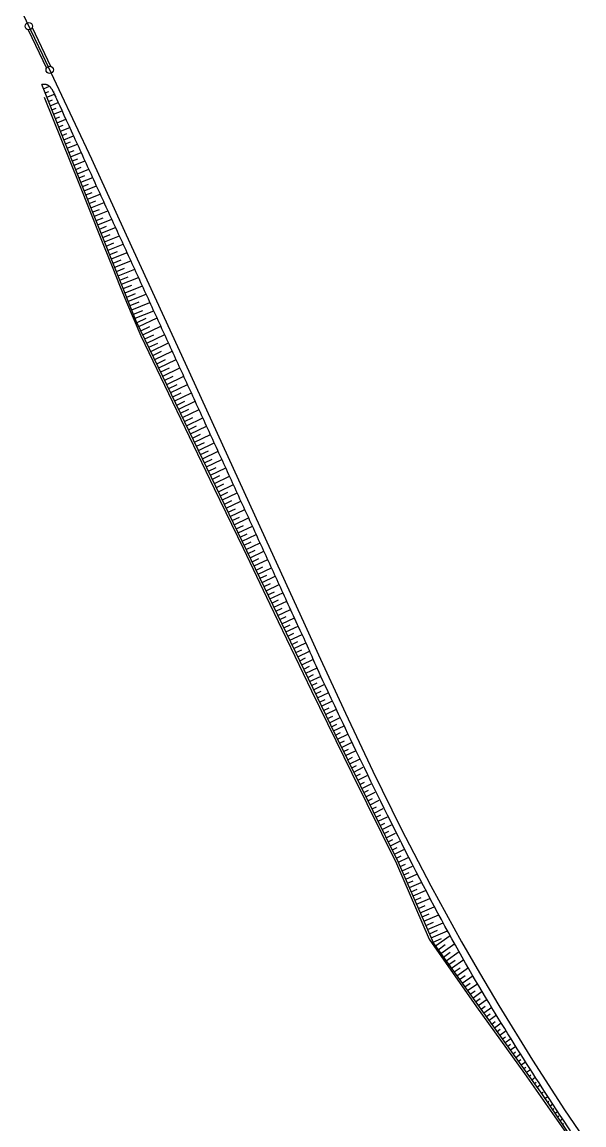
# Model space of a CAD drawing. Extents: x -2947 to 9736, y 6504 to 14001.
# Drawn here: x 9201.7 to 9324.3, y 12620.2 to 12860.8 of the extents above; entities that cross this region are included whole.
import ezdxf

# ---------------------------------------------------------------- set-up
doc = ezdxf.new("R2010")
doc.units = 0
doc.layers.add('-ЛОТОК Киселева', color=4, linetype='Continuous', lineweight=40)
doc.layers.add('Откосы и лоток 30.08.16', color=1, linetype='Continuous', lineweight=40)
doc.linetypes.add('Водоотвод право', pattern='A,15,[130,ltypeshp.shx,S=0.75,R=0,X=0,Y=0],-1e-05,[130,ltypeshp.shx,S=2.527969,R=81.469167,X=-2.5,Y=0.375],-1e-05,[130,ltypeshp.shx,S=2.527969,R=-81.469167,X=-2.5,Y=-0.375],-1e-05,[130,ltypeshp.shx,S=0.75,R=0,X=-5,Y=0],-1e-05,[130,ltypeshp.shx,S=1.875,R=90,X=-3.125,Y=0.1875],-1e-05,[130,ltypeshp.shx,S=1.25,R=90,X=-3.75,Y=0.375],-1e-05,[130,ltypeshp.shx,S=0.625,R=90,X=-4.375,Y=0.5625],-1e-05,[130,ltypeshp.shx,S=1.875,R=90,X=-3.125,Y=-0.1875],-1e-05,[130,ltypeshp.shx,S=1.25,R=90,X=-3.75,Y=-0.375],-1e-05,[130,ltypeshp.shx,S=0.625,R=90,X=-4.375,Y=-0.5625],-1e-05,[130,ltypeshp.shx,S=2.5,R=90,X=-2.5,Y=0],-1e-05', length=15.00011)
doc.linetypes.add('Забор Металлический-2$0$ЗАБОР_МЕТ_Б1М', pattern='A,1.25,[133,ltypeshp.shx,S=0.25,R=0,X=-0.25,Y=0],-0.001,[133,ltypeshp.shx,S=0.145,R=0,X=-0.145,Y=0],-0.001,[130,ltypeshp.shx,S=0.125,R=0,X=0,Y=0.4],1.25', length=2.502)

msp = doc.modelspace()

# ---------------------------------------------------------------- linework, layer by layer
at = {"layer": '-ЛОТОК Киселева', "color": 5, "linetype": 'Водоотвод право', "lineweight": 30, "ltscale": 0.4}
for points in [[(9201.7, 12862.88), (9206.19, 12853.62), (9216.84, 12830.93), (9225.58, 12811.83), (9232.68, 12796.35)], [(9232.68, 12796.35), (9237.25, 12786.38), (9243.08, 12773.65), (9248.91, 12760.92), (9254.74, 12748.2), (9263.49, 12729.1), (9266.4, 12722.74), (9272.25, 12710.02), (9278.2, 12697.35), (9284.38, 12684.78), (9290.84, 12672.37), (9294.19, 12666.22), (9297.58, 12660.1), (9301.47, 12653.37), (9305.69, 12646.23), (9313.03, 12634.31), (9320.02, 12623.5), (9324.27, 12617.26)]]:
    msp.add_lwpolyline(points, dxfattribs=at)
at = {"layer": 'Откосы и лоток 30.08.16', "color": 5, "lineweight": 30}
for p, q in [((9203.89, 12859.57), (9207.93, 12851.12)), ((9203.01, 12859.09), (9207.02, 12850.7)), ((9206.36, 12846.23), (9207.67, 12846.75)), ((9206.73, 12845.3), (9207.53, 12845.62)), ((9207.1, 12844.37), (9208.78, 12845.04)), ((9207.47, 12843.44), (9208.33, 12843.79)), ((9207.84, 12842.52), (9209.61, 12843.22)), ((9208.22, 12841.59), (9209.12, 12841.95)), ((9208.59, 12840.66), (9210.44, 12841.4)), ((9208.96, 12839.73), (9209.91, 12840.11)), ((9209.33, 12838.81), (9211.28, 12839.58)), ((9209.7, 12837.88), (9210.7, 12838.28)), ((9210.07, 12836.95), (9212.11, 12837.77)), ((9210.44, 12836.02), (9211.48, 12836.44)), ((9210.81, 12835.1), (9212.94, 12835.95)), ((9211.18, 12834.17), (9212.27, 12834.6)), ((9211.55, 12833.24), (9213.78, 12834.13)), ((9211.92, 12832.31), (9213.06, 12832.77)), ((9212.29, 12831.39), (9214.61, 12832.31)), ((9212.67, 12830.46), (9213.84, 12830.93)), ((9213.04, 12829.53), (9215.44, 12830.49)), ((9213.41, 12828.6), (9214.63, 12829.09)), ((9213.78, 12827.68), (9216.27, 12828.67)), ((9214.15, 12826.75), (9215.42, 12827.26)), ((9214.52, 12825.82), (9217.11, 12826.86)), ((9214.89, 12824.89), (9216.21, 12825.42)), ((9215.26, 12823.97), (9217.94, 12825.04)), ((9215.63, 12823.04), (9216.99, 12823.58)), ((9216, 12822.11), (9218.77, 12823.22)), ((9216.37, 12821.18), (9217.78, 12821.75)), ((9216.74, 12820.26), (9219.61, 12821.4)), ((9217.11, 12819.33), (9218.57, 12819.91)), ((9217.49, 12818.4), (9220.44, 12819.58)), ((9217.86, 12817.48), (9219.36, 12818.07)), ((9218.23, 12816.55), (9221.27, 12817.77)), ((9218.6, 12815.62), (9220.14, 12816.24)), ((9218.97, 12814.69), (9222.11, 12815.95)), ((9219.34, 12813.77), (9220.93, 12814.4)), ((9219.71, 12812.84), (9222.94, 12814.13)), ((9220.08, 12811.91), (9221.72, 12812.57)), ((9220.45, 12810.98), (9223.77, 12812.31)), ((9220.82, 12810.06), (9222.51, 12810.73)), ((9221.19, 12809.13), (9224.6, 12810.49)), ((9221.56, 12808.2), (9223.29, 12808.89)), ((9221.93, 12807.27), (9225.44, 12808.67)), ((9222.31, 12806.35), (9224.08, 12807.06)), ((9222.68, 12805.42), (9226.27, 12806.86)), ((9223.05, 12804.49), (9224.87, 12805.22)), ((9223.42, 12803.56), (9227.1, 12805.04)), ((9223.79, 12802.64), (9225.65, 12803.38)), ((9224.16, 12801.71), (9227.94, 12803.22)), ((9224.53, 12800.78), (9226.44, 12801.55)), ((9224.9, 12799.85), (9228.77, 12801.4)), ((9225.27, 12798.93), (9227.23, 12799.71)), ((9225.64, 12798), (9229.6, 12799.58)), ((9226.01, 12797.07), (9228.02, 12797.87)), ((9226.38, 12796.14), (9230.44, 12797.76)), ((9226.78, 12795.23), (9228.75, 12796.18)), ((9227.21, 12794.33), (9231.14, 12796.22)), ((9227.64, 12793.43), (9229.6, 12794.37)), ((9228.08, 12792.53), (9231.98, 12794.4)), ((9228.51, 12791.63), (9230.45, 12792.56)), ((9228.94, 12790.73), (9232.81, 12792.59)), ((9229.38, 12789.83), (9231.3, 12790.75)), ((9229.81, 12788.93), (9233.64, 12790.77)), ((9230.24, 12788.03), (9232.15, 12788.94)), ((9230.67, 12787.13), (9234.47, 12788.95)), ((9231.11, 12786.23), (9233, 12787.14)), ((9231.54, 12785.33), (9235.31, 12787.14)), ((9231.97, 12784.43), (9233.85, 12785.33)), ((9232.41, 12783.53), (9236.14, 12785.32)), ((9232.84, 12782.63), (9234.7, 12783.52)), ((9233.27, 12781.73), (9236.97, 12783.5)), ((9233.7, 12780.83), (9235.55, 12781.71)), ((9234.14, 12779.93), (9237.8, 12781.69)), ((9234.57, 12779.03), (9236.39, 12779.9)), ((9235, 12778.12), (9238.63, 12779.87)), ((9235.44, 12777.22), (9237.24, 12778.09)), ((9235.87, 12776.32), (9239.47, 12778.06)), ((9236.3, 12775.42), (9238.09, 12776.29)), ((9236.73, 12774.52), (9240.3, 12776.24)), ((9237.17, 12773.62), (9238.94, 12774.48)), ((9237.6, 12772.72), (9241.13, 12774.42)), ((9238.03, 12771.82), (9239.79, 12772.67)), ((9238.47, 12770.92), (9241.96, 12772.61)), ((9238.9, 12770.02), (9240.64, 12770.86)), ((9239.33, 12769.12), (9242.8, 12770.79)), ((9239.77, 12768.22), (9241.49, 12769.05)), ((9240.2, 12767.32), (9243.63, 12768.97)), ((9240.63, 12766.42), (9242.34, 12767.24)), ((9241.06, 12765.52), (9244.46, 12767.16)), ((9241.5, 12764.62), (9243.19, 12765.44)), ((9241.93, 12763.72), (9245.29, 12765.34)), ((9242.36, 12762.82), (9244.04, 12763.63)), ((9242.8, 12761.92), (9246.12, 12763.52)), ((9243.23, 12761.02), (9244.88, 12761.82)), ((9243.66, 12760.12), (9246.96, 12761.71)), ((9244.09, 12759.22), (9245.73, 12760.01)), ((9244.53, 12758.32), (9247.79, 12759.89)), ((9244.96, 12757.42), (9246.58, 12758.2)), ((9245.39, 12756.52), (9248.62, 12758.07)), ((9245.83, 12755.62), (9247.43, 12756.39)), ((9246.26, 12754.72), (9249.45, 12756.26)), ((9246.69, 12753.82), (9248.28, 12754.59)), ((9247.12, 12752.92), (9250.28, 12754.44)), ((9247.56, 12752.02), (9249.13, 12752.78)), ((9247.99, 12751.12), (9251.12, 12752.63)), ((9248.42, 12750.22), (9249.98, 12750.97)), ((9248.86, 12749.32), (9251.95, 12750.81)), ((9249.29, 12748.42), (9250.83, 12749.16)), ((9249.72, 12747.52), (9252.78, 12748.99)), ((9250.16, 12746.62), (9251.68, 12747.35)), ((9250.59, 12745.72), (9253.61, 12747.18)), ((9251.02, 12744.82), (9252.53, 12745.54)), ((9251.45, 12743.92), (9254.45, 12745.36)), ((9251.89, 12743.02), (9253.37, 12743.74)), ((9252.32, 12742.12), (9255.28, 12743.54)), ((9252.75, 12741.22), (9254.22, 12741.93)), ((9253.19, 12740.32), (9256.11, 12741.73)), ((9253.62, 12739.42), (9255.07, 12740.12)), ((9254.05, 12738.52), (9256.94, 12739.91)), ((9254.48, 12737.62), (9255.92, 12738.31)), ((9254.92, 12736.72), (9257.77, 12738.09)), ((9255.35, 12735.82), (9256.77, 12736.5)), ((9255.78, 12734.92), (9258.61, 12736.28)), ((9256.22, 12734.02), (9257.62, 12734.7)), ((9256.65, 12733.12), (9259.44, 12734.46)), ((9257.08, 12732.22), (9258.47, 12732.89)), ((9257.52, 12731.32), (9260.27, 12732.65)), ((9257.95, 12730.42), (9259.32, 12731.08)), ((9258.38, 12729.52), (9261.1, 12730.83)), ((9258.81, 12728.62), (9260.17, 12729.27)), ((9259.25, 12727.72), (9261.94, 12729.01)), ((9259.68, 12726.82), (9261.02, 12727.46)), ((9260.11, 12725.92), (9262.77, 12727.2)), ((9260.55, 12725.02), (9261.86, 12725.65)), ((9260.98, 12724.12), (9263.6, 12725.38)), ((9261.41, 12723.22), (9262.71, 12723.85)), ((9261.84, 12722.32), (9264.43, 12723.56)), ((9262.28, 12721.42), (9263.56, 12722.04)), ((9262.71, 12720.52), (9265.26, 12721.75)), ((9263.14, 12719.62), (9264.41, 12720.23)), ((9263.58, 12718.72), (9266.1, 12719.93)), ((9264.01, 12717.82), (9265.26, 12718.42)), ((9264.44, 12716.92), (9266.93, 12718.11)), ((9264.87, 12716.02), (9266.11, 12716.61)), ((9265.31, 12715.12), (9267.76, 12716.3)), ((9265.74, 12714.22), (9266.96, 12714.8)), ((9266.17, 12713.32), (9268.59, 12714.48)), ((9266.61, 12712.42), (9267.81, 12713)), ((9267.04, 12711.52), (9269.42, 12712.67)), ((9267.47, 12710.62), (9268.66, 12711.19)), ((9267.91, 12709.72), (9270.26, 12710.85)), ((9268.34, 12708.82), (9269.51, 12709.38)), ((9268.77, 12707.92), (9271.09, 12709.03)), ((9269.2, 12707.02), (9270.36, 12707.57)), ((9269.64, 12706.12), (9271.93, 12707.22)), ((9270.07, 12705.22), (9271.2, 12705.78)), ((9270.52, 12704.32), (9272.75, 12705.43)), ((9270.96, 12703.43), (9272.07, 12703.98)), ((9271.4, 12702.53), (9273.6, 12703.62)), ((9271.84, 12701.64), (9272.93, 12702.18)), ((9272.29, 12700.74), (9274.44, 12701.81)), ((9272.73, 12699.85), (9273.8, 12700.38)), ((9273.17, 12698.95), (9275.29, 12700)), ((9273.62, 12698.06), (9274.67, 12698.58)), ((9274.06, 12697.16), (9276.14, 12698.19)), ((9274.5, 12696.27), (9275.54, 12696.78)), ((9274.95, 12695.37), (9277, 12696.39)), ((9275.39, 12694.48), (9276.41, 12694.98)), ((9275.83, 12693.58), (9277.87, 12694.59)), ((9276.28, 12692.69), (9277.29, 12693.19)), ((9276.72, 12691.79), (9278.74, 12692.79)), ((9277.16, 12690.9), (9278.17, 12691.4)), ((9277.61, 12690), (9279.62, 12691)), ((9278.05, 12689.11), (9279.05, 12689.6)), ((9278.49, 12688.21), (9280.5, 12689.2)), ((9278.94, 12687.32), (9279.94, 12687.81)), ((9279.38, 12686.42), (9281.39, 12687.42)), ((9279.82, 12685.53), (9280.83, 12686.02)), ((9280.27, 12684.63), (9282.28, 12685.63)), ((9280.71, 12683.74), (9281.72, 12684.24)), ((9281.15, 12682.84), (9283.18, 12683.85)), ((9281.6, 12681.95), (9282.61, 12682.45)), ((9282.04, 12681.05), (9284.09, 12682.07)), ((9282.48, 12680.16), (9283.51, 12680.67)), ((9282.93, 12679.26), (9285, 12680.29)), ((9283.37, 12678.37), (9284.41, 12678.88)), ((9283.81, 12677.47), (9285.92, 12678.51)), ((9284.21, 12676.56), (9285.32, 12677.04)), ((9284.61, 12675.64), (9286.9, 12676.63)), ((9285, 12674.72), (9286.18, 12675.23)), ((9285.4, 12673.81), (9287.83, 12674.86)), ((9285.8, 12672.89), (9287.05, 12673.43)), ((9286.19, 12671.97), (9288.77, 12673.09)), ((9286.59, 12671.06), (9287.92, 12671.63)), ((9286.99, 12670.14), (9289.72, 12671.32)), ((9287.38, 12669.22), (9288.79, 12669.83)), ((9287.78, 12668.31), (9290.67, 12669.55)), ((9288.18, 12667.39), (9289.66, 12668.03)), ((9288.57, 12666.47), (9291.62, 12667.79)), ((9288.97, 12665.55), (9290.54, 12666.23)), ((9289.36, 12664.64), (9292.59, 12666.03)), ((9289.76, 12663.72), (9291.42, 12664.44)), ((9290.16, 12662.8), (9293.56, 12664.27)), ((9290.55, 12661.89), (9292.3, 12662.64)), ((9290.95, 12660.97), (9294.53, 12662.52)), ((9291.35, 12660.05), (9293.18, 12660.85)), ((9291.9, 12659.22), (9295.09, 12661.52)), ((9292.48, 12658.41), (9294.03, 12659.53)), ((9293.06, 12657.6), (9296.08, 12659.77)), ((9293.65, 12656.79), (9295.11, 12657.84)), ((9294.23, 12655.98), (9297.07, 12658.02)), ((9294.81, 12655.17), (9296.19, 12656.16)), ((9295.4, 12654.36), (9298.06, 12656.28)), ((9295.98, 12653.55), (9297.27, 12654.48)), ((9296.56, 12652.74), (9299.06, 12654.54)), ((9297.15, 12651.93), (9298.36, 12652.8)), ((9297.73, 12651.12), (9300.07, 12652.8)), ((9298.31, 12650.31), (9299.45, 12651.12)), ((9298.9, 12649.5), (9301.09, 12651.07)), ((9299.48, 12648.69), (9300.54, 12649.45)), ((9300.06, 12647.87), (9302.1, 12649.34)), ((9300.65, 12647.06), (9301.63, 12647.77)), ((9301.23, 12646.25), (9303.13, 12647.62)), ((9301.82, 12645.44), (9302.73, 12646.1)), ((9302.4, 12644.63), (9304.16, 12645.9)), ((9302.98, 12643.82), (9303.83, 12644.43)), ((9303.57, 12643.01), (9305.19, 12644.18)), ((9304.15, 12642.2), (9304.93, 12642.76)), ((9304.73, 12641.39), (9306.23, 12642.47)), ((9305.32, 12640.58), (9306.03, 12641.1)), ((9305.9, 12639.77), (9307.28, 12640.76)), ((9306.48, 12638.96), (9307.14, 12639.43)), ((9307.07, 12638.15), (9308.33, 12639.05)), ((9307.65, 12637.34), (9308.25, 12637.77)), ((9308.23, 12636.53), (9309.38, 12637.35)), ((9308.82, 12635.71), (9309.36, 12636.11)), ((9309.4, 12634.9), (9310.44, 12635.66)), ((9309.98, 12634.09), (9310.48, 12634.45)), ((9310.57, 12633.28), (9311.51, 12633.96)), ((9311.15, 12632.47), (9311.6, 12632.79)), ((9311.73, 12631.66), (9312.58, 12632.27)), ((9312.32, 12630.85), (9312.72, 12631.14)), ((9312.9, 12630.04), (9313.66, 12630.59)), ((9313.48, 12629.23), (9313.84, 12629.49)), ((9314.07, 12628.42), (9314.74, 12628.91)), ((9315.02, 12627.1), (9315.34, 12627.32)), ((9315.78, 12625.99), (9316.38, 12626.39)), ((9316.33, 12625.18), (9316.62, 12625.38)), ((9316.88, 12624.38), (9317.45, 12624.76)), ((9317.42, 12623.57), (9317.7, 12623.76)), ((9317.97, 12622.76), (9318.52, 12623.14)), ((9318.52, 12621.96), (9318.79, 12622.14)), ((9319.07, 12621.15), (9319.6, 12621.51)), ((9319.62, 12620.34), (9319.88, 12620.52))]:
    msp.add_line(p, q, dxfattribs=at)
for points in [[(9315.23, 12626.8), (9315.23, 12626.8), (9291.42, 12659.89), (9283.85, 12677.4), (9269.98, 12705.4), (9226.62, 12795.55), (9205.99, 12847.15)], [(9321.81, 12617.12), (9315.23, 12626.8)], [(9321.37, 12618.91), (9321.37, 12618.91), (9320.78, 12619.76), (9319.94, 12621), (9319.12, 12622.24), (9318.29, 12623.48), (9317.47, 12624.73), (9316.65, 12625.98), (9315.83, 12627.23)]]:
    msp.add_lwpolyline(points, dxfattribs=at)
at = {"layer": 'Откосы и лоток 30.08.16', "color": 5, "linetype": 'Забор Металлический-2$0$ЗАБОР_МЕТ_Б1М', "lineweight": 30}
for points in [[(9206.55, 12844.41), (9214.05, 12825.64), (9218.87, 12813.58), (9219.62, 12811.72), (9221.49, 12807.09)], [(9221.49, 12807.09), (9222.95, 12803.38), (9224.49, 12799.68), (9227.63, 12792.31), (9234.55, 12777.91), (9243.64, 12759.01), (9249.9, 12745.99), (9255.77, 12733.8), (9264.86, 12714.9), (9273.61, 12696.94), (9283.39, 12677.19), (9290.51, 12660.73), (9300.82, 12645.96), (9311.33, 12631.37)], [(9311.33, 12631.37), (9321.48, 12616.89)]]:
    msp.add_lwpolyline(points, dxfattribs=at)
at = {"layer": 'Откосы и лоток 30.08.16', "color": 5, "lineweight": 30}
for centre in [(9203.16, 12859.88), (9207.73, 12850.34)]:
    msp.add_circle(centre, 0.8, dxfattribs=at)
msp.add_rational_spline([(9315.83, 12627.23), (9301.41, 12649.39), (9288.47, 12672.43), (9277.06, 12696.28), (9275.61, 12699.31), (9274.18, 12702.35), (9272.77, 12705.4), (9271.37, 12708.43), (9269.97, 12711.47), (9268.58, 12714.51), (9248.73, 12757.84), (9228.88, 12801.17), (9209.03, 12844.5), (9208.49, 12845.71), (9207.85, 12847.18), (9206.44, 12847.16), (9206.2, 12847.16), (9206.13, 12847.15), (9206.06, 12847.15), (9205.99, 12847.15)], [0.999257959909, 0.998081023675, 0.998328370372, 1, 0.99998697921, 0.99998697921, 1, 0.999998553241, 0.999998553241, 1, 1, 1, 1, 1, 1, 1, 1, 1, 1, 1], degree=3, knots=[1.041849, 1.041849, 1.041849, 1.041849, 1.172615, 1.172615, 1.172615, 1.185115, 1.185115, 1.185115, 1.189282, 1.189282, 1.189282, 2.189282, 2.189282, 2.189282, 5.557419, 6.274783, 6.274783, 6.274783, 6.474165, 6.474165, 6.474165, 6.474165], dxfattribs=at)

doc.saveas('drawing.dxf')
